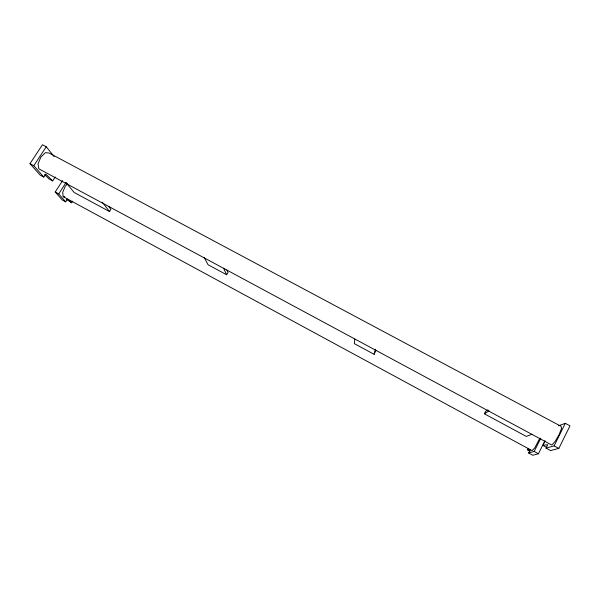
<?xml version="1.0" encoding="UTF-8"?>
<svg xmlns="http://www.w3.org/2000/svg" width="600" height="600" viewBox="0 0 600 600"><rect width="100%" height="100%" fill="white"/><g stroke="black" fill="none" stroke-linecap="round" stroke-linejoin="round"><path stroke-width="0.9" d="M354.855 339.105L354.322 343.635L374.123 354.315L375.892 350.168M374.123 354.315L375.413 349.215M539.925 438.067L534.87 447.705L532.088 450.668L63.218 196.665L62.7 192.337L65.273 186.21L67.635 183.788M544.912 441.375L542.91 445.388L547.793 444.63L546.045 448.132L550.582 450.577L558.84 448.41L570 425.827L565.298 423.322L558.54 425.79M546.045 448.132L554.123 445.868L565.298 423.322M528.405 448.335L527.618 449.918L530.25 449.79L528.638 453.007L532.785 455.257L538.44 453.772L544.995 440.618M528.638 453.007L534.173 451.455L540.735 438.322M532.155 434.228L526.275 436.41L484.365 413.798L485.662 411.285L487.89 409.868M204.225 257.46L208.028 264.705L226.65 274.755L228.022 272.445L226.897 269.978M65.94 182.558L74.183 192.487L109.485 211.538L110.88 209.325L108.698 206.423M66.465 199.343L71.655 202.755L72.653 201.195M62.588 180.615L55.2 192.022L62.273 199.98L65.692 201.833L67.463 199.072L71.655 202.755M65.692 201.833L58.703 193.913L66.082 182.498M44.625 174.6L49.073 178.95L52.672 180.892L55.2 177M54.12 156.585L46.245 146.76L42.457 144.743L30 163.665L40.14 175.08L43.815 177.06L45.75 174.097L52.672 180.892M43.815 177.06L33.795 165.705L46.245 146.76M484.365 413.798L489.105 410.835M63.218 196.665L64.845 196.673M30 163.665L33.795 165.705M554.123 445.868L558.84 448.41M542.91 445.388L546.592 447.375M55.2 192.022L58.703 193.913M534.173 451.455L538.44 453.772M527.618 449.918L530.062 451.245M102.337 202.178L109.485 211.538M223.605 268.245L226.65 274.755M561.577 428.377L559.058 434.783L554.955 441.72L551.737 445.028L38.797 168.795L38.062 163.875L40.822 157.148L45.428 152.648L49.133 153.023L561.03 426.308L561.577 428.377"/></g></svg>
